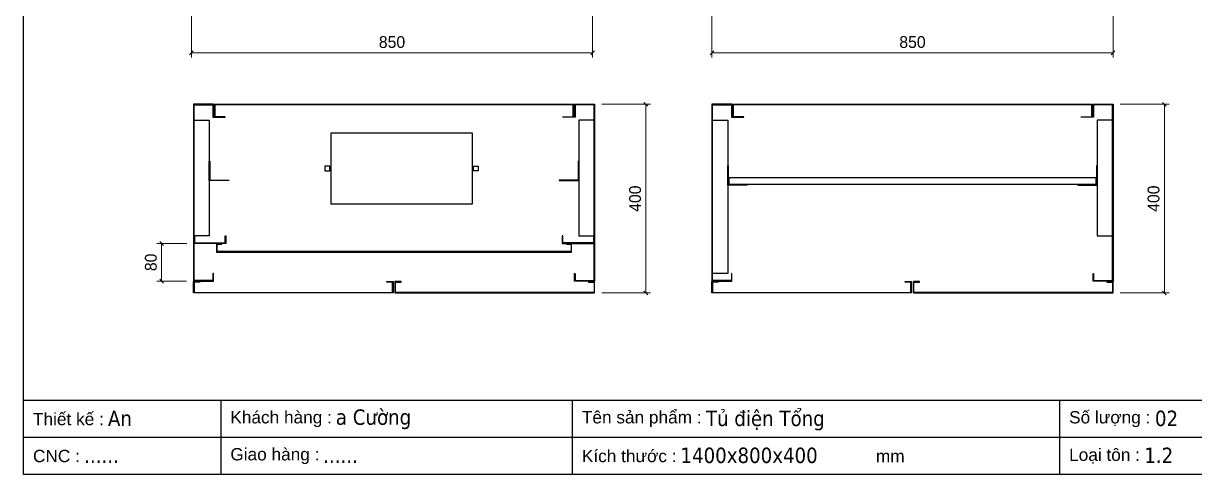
# Model space of a CAD drawing. Header units: millimetres. Extents: x 0 to 3881, y 0 to 2744.
# Drawn here: x 0 to 2482, y 0 to 957 of the extents above; entities that cross this region are included whole.
import ezdxf
from ezdxf.enums import TextEntityAlignment as Align

# ---------------------------------------------------------------- set-up
doc = ezdxf.new("R2010")
doc.units = ezdxf.units.MM
doc.layers.add('DIM', color=253, linetype='Continuous')
doc.styles.add('Arial', font='arial.ttf')
doc.styles.add('Tahoma (Input Text)', font='tahoma.ttf')
doc.dimstyles.new('Dim-25', dxfattribs={"dimtxt": 25, "dimasz": 8, "dimexe": 10, "dimexo": 15, "dimgap": 10, "dimtad": 1, "dimdec": 0, "dimtxsty": 'Standard', "dimblk": 'OBLIQUE', "dimcen": 10, "dimclrd": 5, "dimclre": 5, "dimclrt": 3, "dimazin": 3, "dimtfac": 1, "dimtdec": 0, "dimtmove": 0, "dimatfit": 3, "dimldrblk": 'OBLIQUE', "dimlwd": 9, "dimlwe": 9})

# ---------------------------------------------------------------- blocks, each defined once
blk = doc.blocks.new('khungtenAsean2')
at = {"color": 7}
for p, q in [((2970, -1980), (0, -1980)), ((320, -1980), (320, -2100)), ((890, -1980), (890, -2100)), ((1680, -1980), (1680, -2100)), ((2020, -2040), (0, -2040))]:
    blk.add_line(p, q, dxfattribs=at)
blk.add_lwpolyline([(0, 0), (2970, 0), (2970, -2100), (0, -2100)], close=True, dxfattribs=at)
at = {"color": 2, "char_height": 20, "width": 917.634, "attachment_point": 4, "style": 'Arial'}
for s, insert in [('  Tên sản phẩm :', (890, -2010)), ('  Thiết kế :', (0, -2010)), ('  Khách hàng :', (320, -2010)), ('  Số lượng :', (1680, -2010)), ('  CNC :', (0, -2070)), ('  Giao hàng :', (320, -2070)), ('  Kích thước :', (890, -2070)), ('mm', (1382.3, -2070)), ('  Loại tôn :', (1680, -2070))]:
    blk.add_mtext(s, dxfattribs=dict(at, insert=insert))
at = {"color": 1, "style": 'Tahoma (Input Text)', "flags": 8}
for tag, p in [('#03', (506.6, -2019.3)), ('#01', (137.1, -2021.3)), ('#05', (1106.6, -2021.3)), ('#07', (1834.7, -2021.3)), ('#09', (2146.7, -2021.3)), ('#02', (98.5, -2081.3)), ('#04', (486.1, -2081.3)), ('#06', (1065.3, -2081.3)), ('#08', (1817.4, -2081.3)), ('#10', (2146.7, -2081.3))]:
    blk.add_attdef(tag, p, '', height=25, dxfattribs=at)
blk.add_attdef('#11', text='', height=25, dxfattribs=at).set_placement((2915, -2067.3), align=Align.CENTER)
blk = doc.blocks.new('*D3')
at = {"color": 0, "linetype": 'ByBlock', "lineweight": -2}
for p, q in [((1462.8, 898.2), (1454.8, 890.2)), ((2304.8, 890.2), (2312.8, 898.2))]:
    blk.add_line(p, q, dxfattribs=at)
at = {"layer": 'Defpoints', "color": 0, "ltscale": 3, "transparency": 16777216}
for p in [(1458.8, 988), (2308.8, 988), (2308.8, 894.2)]:
    blk.add_point(p, dxfattribs=at)
at = {"layer": 'DIM', "color": 5, "lineweight": 9, "ltscale": 3, "transparency": 16777216}
for p, q in [((1458.8, 973), (1458.8, 884.2)), ((2308.8, 973), (2308.8, 884.2)), ((1458.8, 894.2), (2308.8, 894.2))]:
    blk.add_line(p, q, dxfattribs=at)
at = {"layer": 'DIM', "color": 3, "ltscale": 3, "transparency": 16777216, "insert": (1883.8, 916.9), "char_height": 25, "attachment_point": 5}
blk.add_mtext('850', dxfattribs=at)
blk = doc.blocks.new('_Oblique')
at = {"color": 0, "linetype": 'ByBlock', "lineweight": -2}
blk.add_line((-0.5, -0.5), (0.5, 0.5), dxfattribs=at)
blk = doc.blocks.new('*D6')
at = {"color": 0, "linetype": 'ByBlock', "lineweight": -2}
for p, q in [((360, 898.2), (352, 890.2)), ((1202, 890.2), (1210, 898.2))]:
    blk.add_line(p, q, dxfattribs=at)
at = {"layer": 'Defpoints', "color": 0, "ltscale": 3, "transparency": 16777216}
for p in [(356, 988), (1206, 988), (1206, 894.2)]:
    blk.add_point(p, dxfattribs=at)
at = {"layer": 'DIM', "color": 5, "lineweight": 9, "ltscale": 3, "transparency": 16777216}
for p, q in [((356, 973), (356, 884.2)), ((1206, 973), (1206, 884.2)), ((356, 894.2), (1206, 894.2))]:
    blk.add_line(p, q, dxfattribs=at)
at = {"layer": 'DIM', "color": 3, "ltscale": 3, "transparency": 16777216, "insert": (781, 916.9), "char_height": 25, "attachment_point": 5}
blk.add_mtext('850', dxfattribs=at)
blk = doc.blocks.new('*D7')
at = {"color": 0, "linetype": 'ByBlock', "lineweight": -2}
for p, q in [((2421.5, 781), (2413.5, 789)), ((2413.5, 389), (2421.5, 381))]:
    blk.add_line(p, q, dxfattribs=at)
at = {"layer": 'Defpoints', "color": 0, "ltscale": 3, "transparency": 16777216}
for p in [(2308.8, 785), (2308.8, 385), (2417.5, 385)]:
    blk.add_point(p, dxfattribs=at)
at = {"layer": 'DIM', "color": 5, "lineweight": 9, "ltscale": 3, "transparency": 16777216}
for p, q in [((2323.8, 785), (2427.5, 785)), ((2417.5, 785), (2417.5, 385)), ((2323.8, 385), (2427.5, 385))]:
    blk.add_line(p, q, dxfattribs=at)
at = {"layer": 'DIM', "color": 3, "ltscale": 3, "transparency": 16777216, "insert": (2394.7, 585), "char_height": 25, "attachment_point": 5, "rotation": 90}
blk.add_mtext('400', dxfattribs=at)
blk = doc.blocks.new('*D10')
at = {"color": 0, "linetype": 'ByBlock', "lineweight": -2}
for p, q in [((1322.9, 781), (1314.9, 789)), ((1314.9, 389), (1322.9, 381))]:
    blk.add_line(p, q, dxfattribs=at)
at = {"layer": 'Defpoints', "color": 0, "ltscale": 3, "transparency": 16777216}
for p in [(1210.3, 785), (1210.3, 385), (1318.9, 385)]:
    blk.add_point(p, dxfattribs=at)
at = {"layer": 'DIM', "color": 5, "lineweight": 9, "ltscale": 3, "transparency": 16777216}
for p, q in [((1225.3, 785), (1328.9, 785)), ((1318.9, 785), (1318.9, 385)), ((1225.3, 385), (1328.9, 385))]:
    blk.add_line(p, q, dxfattribs=at)
at = {"layer": 'DIM', "color": 3, "ltscale": 3, "transparency": 16777216, "insert": (1296.2, 585), "char_height": 25, "attachment_point": 5, "rotation": 90}
blk.add_mtext('400', dxfattribs=at)
blk = doc.blocks.new('*D11')
at = {"color": 0, "linetype": 'ByBlock', "lineweight": -2}
for p, q in [((296.9, 486), (288.9, 494)), ((288.9, 414), (296.9, 406))]:
    blk.add_line(p, q, dxfattribs=at)
at = {"layer": 'Defpoints', "color": 0, "ltscale": 3, "transparency": 16777216}
for p in [(292.9, 490), (361.5, 490), (360.3, 410)]:
    blk.add_point(p, dxfattribs=at)
at = {"layer": 'DIM', "color": 5, "lineweight": 9, "ltscale": 3, "transparency": 16777216}
for p, q in [((346.5, 490), (282.9, 490)), ((292.9, 410), (292.9, 490)), ((345.3, 410), (282.9, 410))]:
    blk.add_line(p, q, dxfattribs=at)
at = {"layer": 'DIM', "color": 3, "ltscale": 3, "transparency": 16777216, "insert": (270.1, 450), "char_height": 25, "attachment_point": 5, "rotation": 90}
blk.add_mtext('80', dxfattribs=at)

msp = doc.modelspace()

# ---------------------------------------------------------------- linework, layer by layer
at = {"color": 7}
for points in [[(401.5, 426.2), (401.5, 411.2), (361.5, 411.2), (361.5, 783.8), (401.5, 783.8), (401.5, 757.6), (427.7, 757.6), (427.7, 758.8), (402.7, 758.8), (402.7, 785), (360.3, 785), (360.3, 410), (402.7, 410), (402.7, 426.2)], [(1165.2, 758.8), (1165.2, 783.8), (405.4, 783.8), (405.4, 758.8), (404.2, 758.8), (404.2, 785), (1166.4, 785), (1166.4, 758.8)], [(1169.1, 426.2), (1169.1, 411.2), (1209.1, 411.2), (1209.1, 783.8), (1169.1, 783.8), (1169.1, 757.6), (1142.9, 757.6), (1142.9, 758.8), (1167.9, 758.8), (1167.9, 785), (1210.3, 785), (1210.3, 410), (1167.9, 410), (1167.9, 426.2)], [(1500, 426.2), (1500, 411.2), (1460, 411.2), (1460, 783.8), (1500, 783.8), (1500, 757.6), (1526.2, 757.6), (1526.2, 758.8), (1501.2, 758.8), (1501.2, 785), (1458.8, 785), (1458.8, 410), (1501.2, 410), (1501.2, 426.2)], [(2263.7, 758.8), (2263.7, 783.8), (1503.9, 783.8), (1503.9, 758.8), (1502.7, 758.8), (1502.7, 785), (2264.9, 785), (2264.9, 758.8)], [(2267.6, 426.2), (2267.6, 411.2), (2307.6, 411.2), (2307.6, 783.8), (2267.6, 783.8), (2267.6, 757.6), (2241.4, 757.6), (2241.4, 758.8), (2266.4, 758.8), (2266.4, 785), (2308.8, 785), (2308.8, 410), (2266.4, 410), (2266.4, 426.2)], [(362.7, 506.2), (362.7, 491.2), (427.7, 491.2), (427.7, 506.2), (428.9, 506.2), (428.9, 490), (361.5, 490), (361.5, 506.2)], [(1207.9, 506.2), (1207.9, 491.2), (1142.9, 491.2), (1142.9, 506.2), (1141.7, 506.2), (1141.7, 490), (1209.1, 490), (1209.1, 506.2)], [(1150.4, 488.8), (1160.4, 488.8), (1160.4, 472.8), (410.2, 472.8), (410.2, 488.8), (420.2, 488.8), (420.2, 490), (409, 490), (409, 471.6), (1161.6, 471.6), (1161.6, 490), (1150.4, 490)], [(373.5, 408.2), (361.5, 408.2), (361.5, 386.2), (782.1, 386.2), (782.1, 408.2), (770.1, 408.2), (770.1, 409.4), (783.3, 409.4), (783.3, 385), (360.3, 385), (360.3, 409.4), (373.5, 409.4)], [(1197.1, 408.2), (1209.1, 408.2), (1209.1, 386.2), (788.5, 386.2), (788.5, 408.2), (800.5, 408.2), (800.5, 409.4), (787.3, 409.4), (787.3, 385), (1210.3, 385), (1210.3, 409.4), (1197.1, 409.4)], [(1472, 408.2), (1460, 408.2), (1460, 386.2), (1880.6, 386.2), (1880.6, 408.2), (1868.6, 408.2), (1868.6, 409.4), (1881.8, 409.4), (1881.8, 385), (1458.8, 385), (1458.8, 409.4), (1472, 409.4)], [(2295.6, 408.2), (2307.6, 408.2), (2307.6, 386.2), (1887, 386.2), (1887, 408.2), (1899, 408.2), (1899, 409.4), (1885.8, 409.4), (1885.8, 385), (2308.8, 385), (2308.8, 409.4), (2295.6, 409.4)]]:
    msp.add_lwpolyline(points, close=True, dxfattribs=at)
at = {"color": 8}
for points in [[(361.5, 751.2), (393.9, 751.2), (393.9, 506.2), (361.5, 506.2)], [(1209.1, 751.2), (1176.7, 751.2), (1176.7, 506.2), (1209.1, 506.2)], [(1460, 751.2), (1492.4, 751.2), (1492.4, 426.4), (1460, 426.4)], [(2307.6, 751.2), (2275.2, 751.2), (2275.2, 506.2), (2307.6, 506.2)], [(435.1, 623.3), (393.9, 623.3), (393.9, 664.5), (395.1, 664.5), (395.1, 624.5), (435.1, 624.5)], [(1135.5, 623.3), (1176.7, 623.3), (1176.7, 664.5), (1175.5, 664.5), (1175.5, 624.5), (1135.5, 624.5)], [(1533.6, 613.7), (1492.4, 613.7), (1492.4, 654.9), (1493.6, 654.9), (1493.6, 614.9), (1533.6, 614.9)], [(2234, 613.7), (2275.2, 613.7), (2275.2, 654.9), (2274, 654.9), (2274, 614.9), (2234, 614.9)], [(1495.6, 629.9), (2272, 629.9), (2272, 614.9), (1495.6, 614.9)]]:
    msp.add_lwpolyline(points, close=True, dxfattribs=at)
at = {"color": 2, "ltscale": 3}
for points in [[(651.4, 573.8), (951.4, 573.8), (951.4, 723.8), (651.4, 723.8)], [(638.9, 643.8), (648.9, 643.8), (648.9, 653.8), (638.9, 653.8)], [(963.9, 643.8), (953.9, 643.8), (953.9, 653.8), (963.9, 653.8)]]:
    msp.add_lwpolyline(points, close=True, dxfattribs=at)

# ---------------------------------------------------------------- block references
at = {"color": 7}
ref = msp.add_blockref('khungtenAsean2', (0, 2744.3), dxfattribs=dict(at, xscale=1.306799999998474, yscale=1.306799999998474, zscale=1.306799999998474))
ref.add_attrib('#08', '1.2', (2375, 24.5), dxfattribs={"color": 1, "height": 32.67, "style": 'Tahoma (Input Text)'})
ref.add_attrib('#07', '02', (2397.6, 102.9), dxfattribs={"color": 1, "height": 32.67, "style": 'Tahoma (Input Text)'})
ref.add_attrib('#06', '1400x800x400', (1392.2, 24.5), dxfattribs={"color": 1, "height": 32.67, "style": 'Tahoma (Input Text)'})
ref.add_attrib('#05', 'Tủ điện Tổng', (1446.1, 102.9), dxfattribs={"color": 1, "height": 32.67, "style": 'Tahoma (Input Text)'})
ref.add_attrib('#04', '......', (635.2, 24.5), dxfattribs={"color": 1, "height": 32.67, "style": 'Tahoma (Input Text)'})
ref.add_attrib('#03', 'a Cường', (662, 105.5), dxfattribs={"color": 1, "height": 32.67, "style": 'Tahoma (Input Text)'})
ref.add_attrib('#02', '......', (128.7, 24.5), dxfattribs={"color": 1, "height": 32.67, "style": 'Tahoma (Input Text)'})
ref.add_attrib('#01', 'An', (179.1, 102.9), dxfattribs={"color": 1, "height": 32.67, "style": 'Tahoma (Input Text)'})

# ---------------------------------------------------------------- dimensions: what is measured, and where the dimension line sits
at = {"layer": 'DIM', "ltscale": 3}
for base, p1, p2, picture, middle in [((1206, 894.2), (356, 988), (1206, 988), '*D6', (781, 916.9)), ((2308.8, 894.2), (1458.8, 988), (2308.8, 988), '*D3', (1883.8, 916.9))]:
    dim = msp.add_linear_dim(base=base, p1=p1, p2=p2, dimstyle='Dim-25', dxfattribs=at)
    dim.commit()
    dim.dimension.update_dxf_attribs({"geometry": picture, "text_midpoint": middle})
for base, p1, p2, picture, middle in [((1318.9, 385), (1210.3, 785), (1210.3, 385), '*D10', (1296.2, 585)), ((2417.5, 385), (2308.8, 785), (2308.8, 385), '*D7', (2394.7, 585))]:
    dim = msp.add_linear_dim(base=base, p1=p1, p2=p2, angle=90, dimstyle='Dim-25', dxfattribs=at)
    dim.commit()
    dim.dimension.update_dxf_attribs({"geometry": picture, "text_midpoint": middle})
at = {"layer": 'DIM', "color": 7, "ltscale": 3}
dim = msp.add_linear_dim(base=(292.9, 490), p1=(360.3, 410), p2=(361.5, 490), angle=90, dimstyle='Dim-25', dxfattribs=at)
dim.commit()
dim.dimension.update_dxf_attribs({"geometry": '*D11', "text_midpoint": (270.1, 450)})

doc.saveas('drawing.dxf')
